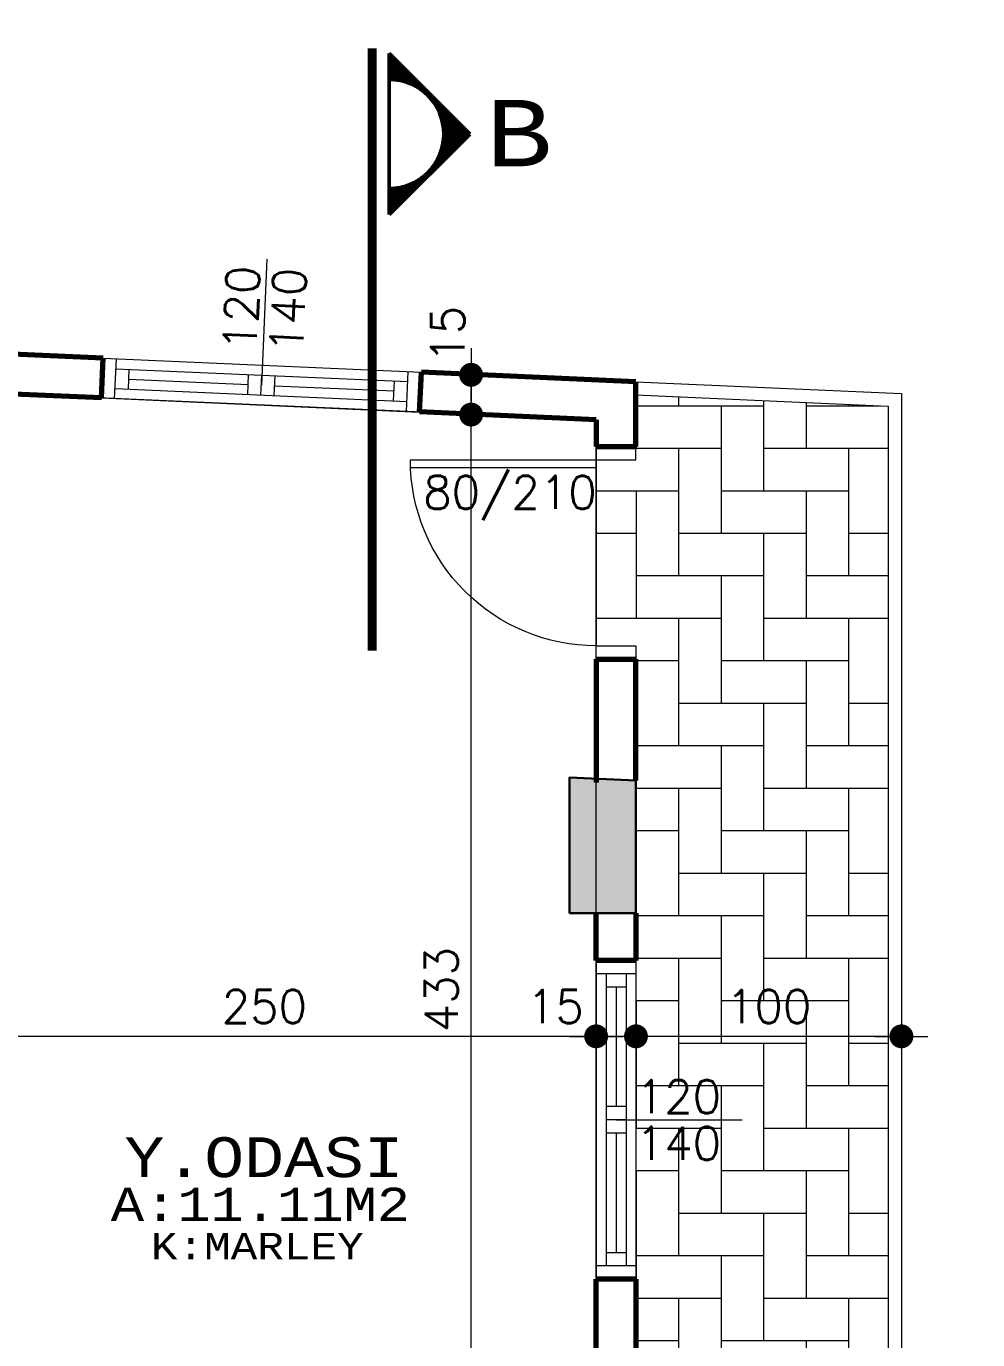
# Model space of a CAD drawing. Header units: millimetres. Extents: x 35860 to 71103, y -11298 to -8385.
# Drawn here: x 47721.4 to 48079.8, y -9583.7 to -9089.1 of the extents above; entities that cross this region are included whole.
import ezdxf
from ezdxf.enums import TextEntityAlignment as Align

# ---------------------------------------------------------------- set-up
doc = ezdxf.new("R2010")
doc.units = ezdxf.units.MM
doc.header["$MEASUREMENT"] = 0
doc.layers.get('0').update_dxf_attribs({"lineweight": 15})
doc.layers.get('Defpoints').update_dxf_attribs({"lineweight": 20})
for name, color, linetype, lineweight in [('02', 2, 'Continuous', 20), ('03_Yazı', 1, 'Continuous', 30), ('05', 4, 'Continuous', 50), ('07', 3, 'Continuous', 70), ('Aks&Tefriş', 5, 'Continuous', 20), ('Kolon', 6, 'Continuous', 30), ('Merd&Balkon', 40, 'Continuous', 20), ('Ölçü', 140, 'Continuous', 20)]:
    doc.layers.add(name, color=color, linetype=linetype, lineweight=lineweight)
doc.layers.add('Lay_X', color=45, linetype='Continuous', lineweight=13, plot=False)
doc.styles.add('0', font='txt.shx')
doc.styles.add('C', font='')
doc.styles.get('C').set_extended_font_data('Courier New Tur')
doc.dimstyles.new('2', dxfattribs={"dimtxt": 12.5, "dimasz": 1, "dimexe": 0, "dimexo": 0, "dimgap": 5, "dimtad": 1, "dimdec": 0, "dimlfac": -1, "dimzin": 12, "dimdsep": 46, "dimtxsty": '0', "dimblk": 'DOT', "dimcen": 2.5, "dimse1": 1, "dimse2": 1, "dimclrd": 256, "dimclrt": 1, "dimadec": 0, "dimazin": 0, "dimtfac": 1, "dimtdec": 0, "dimtmove": 0, "dimatfit": 0, "dimldrblk": 'DOT', "dimfxl": 1, "dimtolj": 1, "dimtzin": 0, "dimlwd": -1, "dimarcsym": 0})
doc.dimstyles.new('_VI80I', dxfattribs={"dimtxt": 15, "dimasz": 1, "dimexe": 0, "dimexo": 100, "dimgap": 5, "dimtad": 1, "dimdec": 0, "dimlfac": -1, "dimzin": 12, "dimdsep": 46, "dimtxsty": '0', "dimblk1": 'DOT80_2', "dimblk2": 'DOT80_1', "dimsah": 1, "dimcen": 2.5, "dimse1": 1, "dimse2": 1, "dimclrd": 256, "dimclrt": 1, "dimadec": 8, "dimazin": 0, "dimtfac": 1, "dimtdec": 0, "dimtmove": 0, "dimatfit": 0, "dimldrblk": 'DOT', "dimfxl": 1, "dimtolj": 1, "dimtzin": 0, "dimlwd": -1, "dimarcsym": 0})

# ---------------------------------------------------------------- blocks, each defined once
blk = doc.blocks.new('P_X_D_2_15-120')
at = {"layer": '02'}
for p, q in [((0, 55), (0, 7.5)), ((-60, 15), (60, 15)), ((-55, 0), (-55, 15)), ((55, 0), (55, 15)), ((-55, 11.25), (55, 11.25)), ((-50, 3.75), (-50, 11.25)), ((-5, 3.75), (-5, 11.25)), ((0, 3.75), (0, 11.25)), ((5, 3.75), (5, 11.25)), ((50, 3.75), (50, 11.25)), ((-50, 7.5), (-5, 7.5)), ((5, 7.5), (50, 7.5)), ((-60, 0), (60, 0)), ((-55, 3.75), (55, 3.75))]:
    blk.add_line(p, q, dxfattribs=at)
at = {"layer": '07'}
for p, q in [((-60, 0), (-60, 15)), ((60, 0), (60, 15))]:
    blk.add_line(p, q, dxfattribs=at)
at = {"layer": '03_Yazı', "style": '0', "flags": 8}
for tag, p in [('120', (-2.5, 20)), ('140', (15.09, 20))]:
    blk.add_attdef(tag, p, '', height=12.5, rotation=90, dxfattribs=at)
blk = doc.blocks.new('K_X_D_4_15-80')
at = {"layer": '02'}
blk.add_line((15, 0), (18, 0), dxfattribs=at)
blk.add_lwpolyline([(18, 0), (18, 70), (15, 70), (15, 0), (85, 0, 0.414214), (15, 70)], format="xyb", dxfattribs=at)
for points in [[(10, 0), (15, 0), (15, -15), (10, -15)], [(90, 0), (85, 0), (85, -15), (90, -15)]]:
    blk.add_lwpolyline(points, dxfattribs=at)
at = {"layer": '07'}
for p, q in [((10, 0), (10, -15)), ((90, 0), (90, -15))]:
    blk.add_line(p, q, dxfattribs=at)
at = {"layer": '03_Yazı', "style": '0', "flags": 8}
blk.add_attdef('80/210', (33.5, 2.64), '', height=12.5, rotation=90, dxfattribs=at)
blk = doc.blocks.new('P_X_D_1_15-120')
at = {"layer": '02'}
for p, q in [((-60, 0), (60, 0)), ((-55, -15), (-55, 0)), ((55, -15), (55, 0)), ((-55, -3.75), (55, -3.75)), ((-50, -11.25), (-50, -3.75)), ((-5, -11.25), (-5, -3.75)), ((0, -11.25), (0, -3.75)), ((5, -11.25), (5, -3.75)), ((50, -11.25), (50, -3.75)), ((-50, -7.5), (-5, -7.5)), ((0, -7.5), (0, -55)), ((5, -7.5), (50, -7.5)), ((-55, -11.25), (55, -11.25)), ((-60, -15), (60, -15))]:
    blk.add_line(p, q, dxfattribs=at)
at = {"layer": '07'}
for p, q in [((-60, -15), (-60, 0)), ((60, -15), (60, 0))]:
    blk.add_line(p, q, dxfattribs=at)
at = {"layer": '03_Yazı', "style": '0', "flags": 8}
for tag, p in [('120', (-2.5, -20)), ('140', (15.09, -20))]:
    blk.add_attdef(tag, text='', height=12.5, rotation=90, dxfattribs=at).set_placement(p, align=Align.RIGHT)
blk = doc.blocks.new('DOT')
at = {"color": 0}
blk.add_line((-10, 0), (10, 0), dxfattribs=at)
at = {"color": 0, "const_width": 4.5}
blk.add_lwpolyline([(-2.25, 0, 1), (2.25, 0, 1)], format="xyb", close=True, dxfattribs=at)
blk = doc.blocks.new('*D611')
at = {"layer": 'Defpoints', "color": 0, "transparency": 16777216}
for p in [(48051.06, -9223.42), (47951.06, -9413.08), (47951.06, -9469.45)]:
    blk.add_point(p, dxfattribs=at)
at = {"layer": 'Ölçü', "transparency": 16777216}
blk.add_line((48050.06, -9469.45), (47952.06, -9469.45), dxfattribs=at)
at = {"layer": 'Ölçü', "transparency": 16777216, "rotation": 180}
blk.add_blockref('DOT', (47951.06, -9469.45), dxfattribs=at)
at = {"layer": 'Ölçü', "transparency": 16777216}
blk.add_blockref('DOT', (48051.06, -9469.45), dxfattribs=at)
at = {"layer": 'Ölçü', "color": 1, "transparency": 16777216, "insert": (48001.06, -9458.2), "char_height": 12.5, "attachment_point": 5, "style": '0'}
blk.add_mtext('\\A1;100', dxfattribs=at)
blk = doc.blocks.new('*D612')
at = {"layer": 'Defpoints', "color": 0, "transparency": 16777216}
for p in [(47936.06, -9413.08), (47951.06, -9413.08), (47936.06, -9469.45)]:
    blk.add_point(p, dxfattribs=at)
at = {"layer": 'Ölçü', "transparency": 16777216}
for p, q in [((47935.06, -9469.45), (47907.39, -9469.45)), ((47951.06, -9469.45), (47936.06, -9469.45)), ((47952.06, -9469.45), (47953.06, -9469.45))]:
    blk.add_line(p, q, dxfattribs=at)
blk.add_blockref('DOT', (47936.06, -9469.45), dxfattribs=at)
at = {"layer": 'Ölçü', "transparency": 16777216, "rotation": 180}
blk.add_blockref('DOT', (47951.06, -9469.45), dxfattribs=at)
at = {"layer": 'Ölçü', "color": 1, "transparency": 16777216, "insert": (47920.73, -9458.2), "char_height": 12.5, "attachment_point": 5, "style": '0'}
blk.add_mtext('\\A1;15', dxfattribs=at)
blk = doc.blocks.new('*D613')
at = {"layer": 'Defpoints', "color": 0, "transparency": 16777216}
for p in [(47686.06, -9389.45), (47936.06, -9413.08), (47686.06, -9469.45)]:
    blk.add_point(p, dxfattribs=at)
at = {"layer": 'Ölçü', "transparency": 16777216}
blk.add_line((47935.06, -9469.45), (47687.06, -9469.45), dxfattribs=at)
at = {"layer": 'Ölçü', "transparency": 16777216, "rotation": 180}
blk.add_blockref('DOT', (47686.06, -9469.45), dxfattribs=at)
at = {"layer": 'Ölçü', "transparency": 16777216}
blk.add_blockref('DOT', (47936.06, -9469.45), dxfattribs=at)
at = {"layer": 'Ölçü', "color": 1, "transparency": 16777216, "insert": (47811.06, -9458.2), "char_height": 12.5, "attachment_point": 5, "style": '0'}
blk.add_mtext('\\A1;250', dxfattribs=at)
blk = doc.blocks.new('DOT80_2')
at = {"color": 0}
blk.add_line((0, 0), (0, -80), dxfattribs=at)
blk.add_blockref('DOT', (0, 0))
blk = doc.blocks.new('DOT80_1')
at = {"color": 0}
blk.add_line((0, 0), (0, 80), dxfattribs=at)
blk.add_blockref('DOT', (0, 0))
blk = doc.blocks.new('*D675')
at = {"layer": 'Aks&Tefriş', "transparency": 16777216}
blk.add_line((47952.06, -8999.9), (48050.06, -8999.9), dxfattribs=at)
at = {"layer": 'Defpoints', "color": 0, "transparency": 16777216}
for p in [(48051.06, -8999.9), (48051.06, -9167.68), (47951.06, -9173.19)]:
    blk.add_point(p, dxfattribs=at)
at = {"layer": 'Aks&Tefriş', "transparency": 16777216, "rotation": 180}
blk.add_blockref('DOT80_2', (47951.06, -8999.9), dxfattribs=at)
at = {"layer": 'Aks&Tefriş', "transparency": 16777216}
blk.add_blockref('DOT80_1', (48051.06, -8999.9), dxfattribs=at)
at = {"layer": 'Aks&Tefriş', "color": 1, "transparency": 16777216, "insert": (48001.06, -8987.4), "char_height": 15, "attachment_point": 5, "style": '0'}
blk.add_mtext('\\A1;100', dxfattribs=at)
blk = doc.blocks.new('*D685')
at = {"layer": 'Defpoints', "color": 0, "transparency": 16777216}
for p in [(47888.96, -9235.34), (47891.87, -9235.34), (47926.06, -9668.42)]:
    blk.add_point(p, dxfattribs=at)
at = {"layer": 'Ölçü', "transparency": 16777216}
blk.add_line((47888.96, -9667.42), (47888.96, -9236.34), dxfattribs=at)
for p, rotation in [((47888.96, -9235.34), 90), ((47888.96, -9668.42), 270)]:
    blk.add_blockref('DOT', p, dxfattribs=dict(at, rotation=rotation))
at = {"layer": 'Ölçü', "color": 1, "transparency": 16777216, "insert": (47877.71, -9451.88), "char_height": 12.5, "attachment_point": 5, "rotation": 90, "style": '0'}
blk.add_mtext('\\A1;433', dxfattribs=at)
blk = doc.blocks.new('*D686')
at = {"layer": 'Defpoints', "color": 0, "transparency": 16777216}
for p in [(47888.49, -9220.36), (47888.96, -9220.36), (47889.16, -9235.34)]:
    blk.add_point(p, dxfattribs=at)
at = {"layer": 'Ölçü', "transparency": 16777216}
for p, q in [((47888.96, -9219.36), (47888.96, -9218.36)), ((47888.96, -9235.34), (47888.96, -9220.36)), ((47888.96, -9236.34), (47888.96, -9237.34))]:
    blk.add_line(p, q, dxfattribs=at)
for p, rotation in [((47888.96, -9220.36), 270), ((47888.96, -9235.34), 90)]:
    blk.add_blockref('DOT', p, dxfattribs=dict(at, rotation=rotation))
at = {"layer": 'Ölçü', "color": 1, "transparency": 16777216, "insert": (47880.15, -9205.09), "char_height": 12.5, "attachment_point": 5, "rotation": 90, "style": '0'}
blk.add_mtext('\\A1;15', dxfattribs=at)
blk = doc.blocks.new('*D876')
at = {"layer": 'Aks&Tefriş', "transparency": 16777216}
blk.add_line((48228.66, -9702.42), (48228.66, -9561.92), dxfattribs=at)
at = {"layer": 'Defpoints', "color": 0, "transparency": 16777216}
for p in [(47951.06, -9560.92), (48228.66, -9560.92), (47951.06, -9703.42)]:
    blk.add_point(p, dxfattribs=at)
at = {"layer": 'Aks&Tefriş', "transparency": 16777216}
for name, p, rotation in [('DOT80_1', (48228.66, -9560.92), 90), ('DOT80_2', (48228.66, -9703.42), 270)]:
    blk.add_blockref(name, p, dxfattribs=dict(at, rotation=rotation))
at = {"layer": 'Aks&Tefriş', "color": 1, "transparency": 16777216, "insert": (48216.16, -9632.17), "char_height": 15, "attachment_point": 5, "rotation": 90, "style": '0'}
blk.add_mtext('\\A1;143', dxfattribs=at)
blk = doc.blocks.new('*D877')
at = {"layer": 'Aks&Tefriş', "transparency": 16777216}
blk.add_line((48228.66, -9559.92), (48228.66, -9441.92), dxfattribs=at)
at = {"layer": 'Defpoints', "color": 0, "transparency": 16777216}
for p in [(47951.06, -9440.92), (48228.66, -9440.92), (47951.06, -9560.92)]:
    blk.add_point(p, dxfattribs=at)
at = {"layer": 'Aks&Tefriş', "transparency": 16777216}
for name, p, rotation in [('DOT80_1', (48228.66, -9440.92), 90), ('DOT80_2', (48228.66, -9560.92), 270)]:
    blk.add_blockref(name, p, dxfattribs=dict(at, rotation=rotation))
at = {"layer": 'Aks&Tefriş', "color": 1, "transparency": 16777216, "insert": (48216.16, -9500.92), "char_height": 15, "attachment_point": 5, "rotation": 90, "style": '0'}
blk.add_mtext('\\A1;120', dxfattribs=at)
blk = doc.blocks.new('*D878')
at = {"layer": 'Aks&Tefriş', "transparency": 16777216}
blk.add_line((48228.66, -9439.92), (48228.66, -9328.38), dxfattribs=at)
at = {"layer": 'Defpoints', "color": 0, "transparency": 16777216}
for p in [(47951.06, -9327.38), (48228.66, -9327.38), (47951.06, -9440.92)]:
    blk.add_point(p, dxfattribs=at)
at = {"layer": 'Aks&Tefriş', "transparency": 16777216}
for name, p, rotation in [('DOT80_1', (48228.66, -9327.38), 90), ('DOT80_2', (48228.66, -9440.92), 270)]:
    blk.add_blockref(name, p, dxfattribs=dict(at, rotation=rotation))
at = {"layer": 'Aks&Tefriş', "color": 1, "transparency": 16777216, "insert": (48216.16, -9384.15), "char_height": 15, "attachment_point": 5, "rotation": 90, "style": '0'}
blk.add_mtext('\\A1;114', dxfattribs=at)
blk = doc.blocks.new('*D879')
at = {"layer": 'Aks&Tefriş', "transparency": 16777216}
blk.add_line((48228.66, -9326.38), (48228.66, -9248.38), dxfattribs=at)
at = {"layer": 'Defpoints', "color": 0, "transparency": 16777216}
for p in [(47951.06, -9247.38), (48228.66, -9247.38), (47951.06, -9327.38)]:
    blk.add_point(p, dxfattribs=at)
at = {"layer": 'Aks&Tefriş', "transparency": 16777216}
for name, p, rotation in [('DOT80_1', (48228.66, -9247.38), 90), ('DOT80_2', (48228.66, -9327.38), 270)]:
    blk.add_blockref(name, p, dxfattribs=dict(at, rotation=rotation))
at = {"layer": 'Aks&Tefriş', "color": 1, "transparency": 16777216, "insert": (48216.16, -9287.38), "char_height": 15, "attachment_point": 5, "rotation": 90, "style": '0'}
blk.add_mtext('\\A1;80', dxfattribs=at)
blk = doc.blocks.new('*D880')
at = {"layer": 'Aks&Tefriş', "transparency": 16777216}
blk.add_line((48228.66, -9246.38), (48228.66, -9223.94), dxfattribs=at)
at = {"layer": 'Defpoints', "color": 0, "transparency": 16777216}
for p in [(47951.06, -9222.94), (48228.66, -9222.94), (47951.06, -9247.38)]:
    blk.add_point(p, dxfattribs=at)
at = {"layer": 'Aks&Tefriş', "transparency": 16777216}
for name, p, rotation in [('DOT80_1', (48228.66, -9222.94), 90), ('DOT80_2', (48228.66, -9247.38), 270)]:
    blk.add_blockref(name, p, dxfattribs=dict(at, rotation=rotation))
at = {"layer": 'Aks&Tefriş', "color": 1, "transparency": 16777216, "insert": (48216.16, -9237.38), "char_height": 15, "attachment_point": 5, "rotation": 90, "style": '0'}
blk.add_mtext('\\A1;24', dxfattribs=at)
blk = doc.blocks.new('*D881')
at = {"layer": 'Aks&Tefriş', "transparency": 16777216}
blk.add_line((47950.06, -8999.9), (47871.21, -8999.9), dxfattribs=at)
at = {"layer": 'Defpoints', "color": 0, "transparency": 16777216}
for p in [(47870.21, -8999.9), (47951.06, -9173.19), (47870.21, -9219.37)]:
    blk.add_point(p, dxfattribs=at)
at = {"layer": 'Aks&Tefriş', "transparency": 16777216, "rotation": 180}
blk.add_blockref('DOT80_1', (47870.21, -8999.9), dxfattribs=at)
at = {"layer": 'Aks&Tefriş', "transparency": 16777216}
blk.add_blockref('DOT80_2', (47951.06, -8999.9), dxfattribs=at)
at = {"layer": 'Aks&Tefriş', "color": 1, "transparency": 16777216, "insert": (47910.63, -8987.4), "char_height": 15, "attachment_point": 5, "style": '0'}
blk.add_mtext('\\A1;81', dxfattribs=at)
blk = doc.blocks.new('*D882')
at = {"layer": 'Aks&Tefriş', "transparency": 16777216}
blk.add_line((47869.21, -8999.9), (47751.32, -8999.9), dxfattribs=at)
at = {"layer": 'Defpoints', "color": 0, "transparency": 16777216}
for p in [(47750.32, -8999.9), (47750.32, -9214.09), (47870.21, -9219.37)]:
    blk.add_point(p, dxfattribs=at)
at = {"layer": 'Aks&Tefriş', "transparency": 16777216, "rotation": 180}
blk.add_blockref('DOT80_1', (47750.32, -8999.9), dxfattribs=at)
at = {"layer": 'Aks&Tefriş', "transparency": 16777216}
blk.add_blockref('DOT80_2', (47870.21, -8999.9), dxfattribs=at)
at = {"layer": 'Aks&Tefriş', "color": 1, "transparency": 16777216, "insert": (47810.27, -8987.4), "char_height": 15, "attachment_point": 5, "style": '0'}
blk.add_mtext('\\A1;120', dxfattribs=at)
blk = doc.blocks.new('*D883')
at = {"layer": 'Aks&Tefriş', "transparency": 16777216}
blk.add_line((47749.32, -8999.9), (47677.06, -8999.9), dxfattribs=at)
at = {"layer": 'Defpoints', "color": 0, "transparency": 16777216}
for p in [(47676.06, -8999.9), (47676.06, -9210.82), (47750.32, -9214.09)]:
    blk.add_point(p, dxfattribs=at)
at = {"layer": 'Aks&Tefriş', "transparency": 16777216, "rotation": 180}
blk.add_blockref('DOT80_1', (47676.06, -8999.9), dxfattribs=at)
at = {"layer": 'Aks&Tefriş', "transparency": 16777216}
blk.add_blockref('DOT80_2', (47750.32, -8999.9), dxfattribs=at)
at = {"layer": 'Aks&Tefriş', "color": 1, "transparency": 16777216, "insert": (47713.19, -8987.4), "char_height": 15, "attachment_point": 5, "style": '0'}
blk.add_mtext('\\A1;74', dxfattribs=at)

msp = doc.modelspace()

# ---------------------------------------------------------------- hatches: boundary and pattern name
h = msp.add_hatch()
h.set_pattern_fill('SERAMIK9', color=256, scale=4, style=0, pattern_type=2)
h.set_pattern_definition([(0, (-2080.745, 0), (16, 16), [48, -16]), (90, (-2064.745, 0), (-16, -16), [48, -16])])
h.paths.add_polyline_path([(48046.06, -9232.13), (47951.06, -9227.94), (47951.06, -9247.38), (47951.06, -9252.38), (47936.06, -9252.38), (47936.06, -9322.38), (47951.06, -9322.38), (47951.06, -9327.38), (47951.06, -9373.08), (47951.06, -9423.08), (47951.06, -9440.92), (47951.06, -9560.92), (47951.06, -9628.42), (47951.06, -9678.42), (47951.06, -9703.42), (47951.06, -9753.42), (47951.06, -9824.67), (47951.06, -9874.67), (47951.06, -9983.42), (47951.06, -9990.92), (48041.06, -9990.92), (48041.06, -9940.92), (48046.06, -9940.92)])
h.paths.add_polyline_path([(47952.94, -9519.14), (47986.27, -9519.14), (47986.27, -9500.39), (47952.94, -9500.39)], flags=24)
h.paths.add_polyline_path([(47952.94, -9501.55), (47986.27, -9501.55), (47986.27, -9482.8), (47952.94, -9482.8)], flags=24)
h.paths.add_polyline_path([(47985.44, -9448.82), (48016.69, -9448.82), (48016.69, -9467.57), (47985.44, -9467.57)], flags=24)
h.paths.add_polyline_path([(47985.44, -9690.17), (48016.69, -9690.17), (48016.69, -9708.92), (47985.44, -9708.92)], flags=24)
h.paths.add_polyline_path([(47969.61, -9725.77), (47990.8, -9725.77), (47990.8, -9710.77), (47969.61, -9710.77)], flags=24)
h.paths.add_polyline_path([(47969.61, -9739.54), (47990.8, -9739.54), (47990.8, -9724.54), (47969.61, -9724.54)], flags=24)
h.paths.add_polyline_path([(47969.61, -9846.92), (47990.8, -9846.92), (47990.8, -9831.92), (47969.61, -9831.92)], flags=24)
h.paths.add_polyline_path([(47969.61, -9860.69), (47990.8, -9860.69), (47990.8, -9845.69), (47969.61, -9845.69)], flags=24)
h.paths.add_polyline_path([(47946.39, -9638.21), (48048.81, -9638.21), (48048.81, -9614.55), (47946.39, -9614.55)], flags=9)
h = msp.add_hatch()
h.set_pattern_fill('ANSI33', color=256, scale=30, style=0)
h.paths.add_polyline_path([(47466.06, -9402.81), (47466.06, -9351.71), (47491.06, -9352.81), (47491.06, -9402.81)])
h.paths.add_polyline_path([(47951.06, -9983.42), (47891.06, -9983.42), (47891.06, -10013.42), (47951.06, -10013.42)])
h.paths.add_polyline_path([(47926.06, -9628.42), (47951.06, -9628.42), (47951.06, -9678.42), (47926.06, -9678.42)])
h.paths.add_polyline_path([(47491.06, -9638.42), (47491.06, -9678.42), (47466.06, -9678.42), (47466.06, -9638.42)])
h.paths.add_polyline_path([(47926.06, -10368.42), (47951.06, -10368.42), (47951.06, -10318.42), (47926.06, -10318.42)])
h.paths.add_polyline_path([(47491.06, -10368.42), (47491.06, -10318.42), (47466.06, -10318.42), (47466.06, -10368.42)])
h.paths.add_polyline_path([(47926.06, -9423.08), (47926.06, -9371.98), (47951.06, -9373.08), (47951.06, -9423.08)])
h.paths.add_polyline_path([(47661.06, -9360.3), (47686.06, -9361.4), (47686.06, -9411.4), (47661.06, -9411.4)])
h.paths.add_polyline_path([(47391.06, -10138.42), (47366.06, -10138.42), (47366.06, -10073.42), (47391.06, -10073.42)])
h.paths.add_polyline_path([(47391.06, -9923.42), (47391.06, -9858.42), (47366.06, -9858.42), (47366.06, -9923.42)])
h.paths.add_polyline_path([(47661.06, -9873.42), (47661.06, -9878.42), (47666.06, -9878.42), (47756.06, -9878.42), (47756.06, -9858.42), (47661.06, -9858.42)])
h.paths.add_polyline_path([(47661.06, -10133.42), (47661.06, -10118.42), (47756.06, -10118.42), (47756.06, -10138.42), (47661.06, -10138.42)])
h.paths.add_polyline_path([(47661.06, -10623.42), (47686.06, -10623.42), (47686.06, -10573.42), (47661.06, -10573.42)])
h.paths.add_polyline_path([(47491.06, -10623.42), (47491.06, -10573.42), (47466.06, -10573.42), (47466.06, -10623.42)])
h.paths.add_polyline_path([(47926.06, -10623.42), (47926.06, -10573.42), (47951.06, -10573.42), (47951.06, -10623.42)])
h.paths.add_polyline_path([(47051.06, -9384.52), (47051.06, -9333.42), (47076.06, -9334.52), (47076.06, -9384.52)])
h.paths.add_polyline_path([(47101.06, -9678.42), (47051.06, -9678.42), (47051.06, -9653.42), (47101.06, -9653.42)])
h.paths.add_polyline_path([(47091.06, -9893.42), (47051.06, -9893.42), (47051.06, -9923.42), (47091.06, -9923.42)])
h.paths.add_polyline_path([(47076.06, -10623.42), (47076.06, -10573.42), (47051.06, -10573.42), (47051.06, -10623.42)])
h.paths.add_polyline_path([(47101.06, -10318.42), (47051.06, -10318.42), (47051.06, -10343.42), (47101.06, -10343.42)])

# ---------------------------------------------------------------- linework, layer by layer
at = {"layer": '05', "ltscale": 3}
for p, q in [((47850.66, -9324.16), (47850.66, -9097.5)), ((47850.66, -9324.16), (47850.66, -9097.5)), ((47850.66, -9324.16), (47850.66, -9097.5)), ((47851.66, -9324.16), (47851.66, -9097.5)), ((47851.66, -9324.16), (47851.66, -9097.5)), ((47851.66, -9324.16), (47851.66, -9097.5)), ((47852.66, -9324.16), (47852.66, -9097.5)), ((47852.66, -9324.16), (47852.66, -9097.5)), ((47852.66, -9324.16), (47852.66, -9097.5))]:
    msp.add_line(p, q, dxfattribs=at)
at = {"layer": '05'}
for p, q in [((47858.09, -9099.36), (47858.09, -9160.04)), ((47888.44, -9129.7), (47858.09, -9099.36)), ((47858.09, -9099.36), (47858.09, -9160.04)), ((47888.44, -9129.7), (47858.09, -9099.36)), ((47858.09, -9099.36), (47858.09, -9160.04)), ((47888.44, -9129.7), (47858.09, -9099.36)), ((47858.09, -9099.79), (47858.31, -9099.58)), ((47858.09, -9099.79), (47858.31, -9099.58)), ((47858.09, -9099.79), (47858.31, -9099.58)), ((47858.09, -9100.4), (47858.62, -9099.88)), ((47858.09, -9100.4), (47858.62, -9099.88)), ((47858.09, -9100.4), (47858.62, -9099.88)), ((47858.09, -9101.01), (47858.92, -9100.18)), ((47858.09, -9101.01), (47858.92, -9100.18)), ((47858.09, -9101.01), (47858.92, -9100.18)), ((47858.09, -9101.61), (47859.22, -9100.48)), ((47858.09, -9101.61), (47859.22, -9100.48)), ((47858.09, -9101.61), (47859.22, -9100.48)), ((47858.09, -9102.22), (47859.52, -9100.79)), ((47858.09, -9102.22), (47859.52, -9100.79)), ((47858.09, -9102.22), (47859.52, -9100.79)), ((47858.09, -9102.82), (47859.83, -9101.09)), ((47858.09, -9102.82), (47859.83, -9101.09)), ((47858.09, -9102.82), (47859.83, -9101.09)), ((47858.09, -9103.43), (47860.13, -9101.39)), ((47858.09, -9103.43), (47860.13, -9101.39)), ((47858.09, -9103.43), (47860.13, -9101.39)), ((47858.09, -9104.03), (47860.43, -9101.69)), ((47858.09, -9104.03), (47860.43, -9101.69)), ((47858.09, -9104.03), (47860.43, -9101.69)), ((47858.09, -9104.64), (47860.73, -9102)), ((47858.09, -9104.64), (47860.73, -9102)), ((47858.09, -9104.64), (47860.73, -9102)), ((47858.09, -9105.24), (47861.04, -9102.3)), ((47858.09, -9105.24), (47861.04, -9102.3)), ((47858.09, -9105.24), (47861.04, -9102.3)), ((47858.09, -9105.85), (47861.34, -9102.6)), ((47858.09, -9105.85), (47861.34, -9102.6)), ((47858.09, -9105.85), (47861.34, -9102.6)), ((47858.09, -9106.45), (47861.64, -9102.9)), ((47858.09, -9106.45), (47861.64, -9102.9)), ((47858.09, -9106.45), (47861.64, -9102.9)), ((47858.09, -9107.06), (47861.95, -9103.21)), ((47858.09, -9107.06), (47861.95, -9103.21)), ((47858.09, -9107.06), (47861.95, -9103.21)), ((47858.09, -9107.66), (47862.25, -9103.51)), ((47858.09, -9107.66), (47862.25, -9103.51)), ((47858.09, -9107.66), (47862.25, -9103.51)), ((47858.09, -9108.27), (47862.55, -9103.81)), ((47858.09, -9108.27), (47862.55, -9103.81)), ((47858.09, -9108.27), (47862.55, -9103.81)), ((47858.09, -9108.87), (47862.85, -9104.11)), ((47858.09, -9108.87), (47862.85, -9104.11)), ((47858.09, -9108.87), (47862.85, -9104.11)), ((47858.41, -9109.16), (47863.16, -9104.42)), ((47858.41, -9109.16), (47863.16, -9104.42)), ((47858.41, -9109.16), (47863.16, -9104.42)), ((47859, -9109.18), (47863.46, -9104.72)), ((47859, -9109.18), (47863.46, -9104.72)), ((47859, -9109.18), (47863.46, -9104.72)), ((47859.57, -9109.21), (47863.76, -9105.02)), ((47859.57, -9109.21), (47863.76, -9105.02)), ((47859.57, -9109.21), (47863.76, -9105.02)), ((47860.12, -9109.26), (47864.06, -9105.32)), ((47860.12, -9109.26), (47864.06, -9105.32)), ((47860.12, -9109.26), (47864.06, -9105.32)), ((47860.67, -9109.32), (47864.37, -9105.63)), ((47860.67, -9109.32), (47864.37, -9105.63)), ((47860.67, -9109.32), (47864.37, -9105.63)), ((47861.2, -9109.4), (47864.67, -9105.93)), ((47861.2, -9109.4), (47864.67, -9105.93)), ((47861.2, -9109.4), (47864.67, -9105.93)), ((47861.72, -9109.48), (47864.97, -9106.23)), ((47861.72, -9109.48), (47864.97, -9106.23)), ((47861.72, -9109.48), (47864.97, -9106.23)), ((47862.23, -9109.58), (47865.27, -9106.53)), ((47862.23, -9109.58), (47865.27, -9106.53)), ((47862.23, -9109.58), (47865.27, -9106.53)), ((47862.72, -9109.69), (47865.58, -9106.84)), ((47862.72, -9109.69), (47865.58, -9106.84)), ((47862.72, -9109.69), (47865.58, -9106.84)), ((47863.21, -9109.81), (47865.88, -9107.14)), ((47863.21, -9109.81), (47865.88, -9107.14)), ((47863.21, -9109.81), (47865.88, -9107.14)), ((47863.69, -9109.94), (47866.18, -9107.44)), ((47863.69, -9109.94), (47866.18, -9107.44)), ((47863.69, -9109.94), (47866.18, -9107.44)), ((47864.15, -9110.07), (47866.48, -9107.74)), ((47864.15, -9110.07), (47866.48, -9107.74)), ((47864.15, -9110.07), (47866.48, -9107.74)), ((47864.61, -9110.22), (47866.79, -9108.05)), ((47864.61, -9110.22), (47866.79, -9108.05)), ((47864.61, -9110.22), (47866.79, -9108.05)), ((47865.06, -9110.38), (47867.09, -9108.35)), ((47865.06, -9110.38), (47867.09, -9108.35)), ((47865.06, -9110.38), (47867.09, -9108.35)), ((47865.5, -9110.54), (47867.39, -9108.65)), ((47865.5, -9110.54), (47867.39, -9108.65)), ((47865.5, -9110.54), (47867.39, -9108.65)), ((47865.93, -9110.72), (47867.69, -9108.95)), ((47865.93, -9110.72), (47867.69, -9108.95)), ((47865.93, -9110.72), (47867.69, -9108.95)), ((47866.36, -9110.9), (47868, -9109.26)), ((47866.36, -9110.9), (47868, -9109.26)), ((47866.36, -9110.9), (47868, -9109.26)), ((47866.77, -9111.08), (47868.3, -9109.56)), ((47866.77, -9111.08), (47868.3, -9109.56)), ((47866.77, -9111.08), (47868.3, -9109.56)), ((47867.18, -9111.28), (47868.6, -9109.86)), ((47867.18, -9111.28), (47868.6, -9109.86)), ((47867.18, -9111.28), (47868.6, -9109.86)), ((47867.58, -9111.48), (47868.9, -9110.16)), ((47867.58, -9111.48), (47868.9, -9110.16)), ((47867.58, -9111.48), (47868.9, -9110.16)), ((47867.98, -9111.7), (47869.21, -9110.47)), ((47867.98, -9111.7), (47869.21, -9110.47)), ((47867.98, -9111.7), (47869.21, -9110.47)), ((47868.36, -9111.91), (47869.51, -9110.77)), ((47868.36, -9111.91), (47869.51, -9110.77)), ((47868.36, -9111.91), (47869.51, -9110.77)), ((47868.74, -9112.14), (47869.81, -9111.07)), ((47868.74, -9112.14), (47869.81, -9111.07)), ((47868.74, -9112.14), (47869.81, -9111.07)), ((47869.12, -9112.37), (47870.11, -9111.37)), ((47869.12, -9112.37), (47870.11, -9111.37)), ((47869.12, -9112.37), (47870.11, -9111.37)), ((47869.48, -9112.61), (47870.42, -9111.68)), ((47869.48, -9112.61), (47870.42, -9111.68)), ((47869.48, -9112.61), (47870.42, -9111.68)), ((47869.84, -9112.85), (47870.72, -9111.98)), ((47869.84, -9112.85), (47870.72, -9111.98)), ((47869.84, -9112.85), (47870.72, -9111.98)), ((47870.2, -9113.11), (47871.02, -9112.28)), ((47870.2, -9113.11), (47871.02, -9112.28)), ((47870.2, -9113.11), (47871.02, -9112.28)), ((47870.54, -9113.36), (47871.32, -9112.58)), ((47870.54, -9113.36), (47871.32, -9112.58)), ((47870.54, -9113.36), (47871.32, -9112.58)), ((47870.88, -9113.63), (47871.63, -9112.89)), ((47870.88, -9113.63), (47871.63, -9112.89)), ((47870.88, -9113.63), (47871.63, -9112.89)), ((47871.22, -9113.9), (47871.93, -9113.19)), ((47871.22, -9113.9), (47871.93, -9113.19)), ((47871.22, -9113.9), (47871.93, -9113.19)), ((47871.55, -9114.18), (47872.23, -9113.49)), ((47871.55, -9114.18), (47872.23, -9113.49)), ((47871.55, -9114.18), (47872.23, -9113.49)), ((47871.87, -9114.46), (47872.53, -9113.79)), ((47871.87, -9114.46), (47872.53, -9113.79)), ((47871.87, -9114.46), (47872.53, -9113.79)), ((47872.18, -9114.75), (47872.84, -9114.1)), ((47872.18, -9114.75), (47872.84, -9114.1)), ((47872.18, -9114.75), (47872.84, -9114.1)), ((47872.49, -9115.05), (47873.14, -9114.4)), ((47872.49, -9115.05), (47873.14, -9114.4)), ((47872.49, -9115.05), (47873.14, -9114.4)), ((47872.79, -9115.35), (47873.44, -9114.7)), ((47872.79, -9115.35), (47873.44, -9114.7)), ((47872.79, -9115.35), (47873.44, -9114.7)), ((47873.09, -9115.66), (47873.74, -9115)), ((47873.09, -9115.66), (47873.74, -9115)), ((47873.09, -9115.66), (47873.74, -9115)), ((47873.38, -9115.98), (47874.05, -9115.31)), ((47873.38, -9115.98), (47874.05, -9115.31)), ((47873.38, -9115.98), (47874.05, -9115.31)), ((47873.66, -9116.3), (47874.35, -9115.61)), ((47873.66, -9116.3), (47874.35, -9115.61)), ((47873.66, -9116.3), (47874.35, -9115.61)), ((47873.94, -9116.63), (47874.65, -9115.91)), ((47873.94, -9116.63), (47874.65, -9115.91)), ((47873.94, -9116.63), (47874.65, -9115.91)), ((47874.21, -9116.96), (47874.95, -9116.22)), ((47874.21, -9116.96), (47874.95, -9116.22)), ((47874.21, -9116.96), (47874.95, -9116.22)), ((47874.47, -9117.3), (47875.26, -9116.52)), ((47874.47, -9117.3), (47875.26, -9116.52)), ((47874.47, -9117.3), (47875.26, -9116.52)), ((47874.73, -9117.65), (47875.56, -9116.82)), ((47874.73, -9117.65), (47875.56, -9116.82)), ((47874.73, -9117.65), (47875.56, -9116.82)), ((47874.98, -9118.01), (47875.86, -9117.12)), ((47874.98, -9118.01), (47875.86, -9117.12)), ((47874.98, -9118.01), (47875.86, -9117.12)), ((47875.22, -9118.37), (47876.16, -9117.43)), ((47875.22, -9118.37), (47876.16, -9117.43)), ((47875.22, -9118.37), (47876.16, -9117.43)), ((47875.46, -9118.73), (47876.47, -9117.73)), ((47875.46, -9118.73), (47876.47, -9117.73)), ((47875.46, -9118.73), (47876.47, -9117.73)), ((47875.69, -9119.11), (47876.77, -9118.03)), ((47875.69, -9119.11), (47876.77, -9118.03)), ((47875.69, -9119.11), (47876.77, -9118.03)), ((47875.92, -9119.49), (47877.07, -9118.33)), ((47875.92, -9119.49), (47877.07, -9118.33)), ((47875.92, -9119.49), (47877.07, -9118.33)), ((47876.13, -9119.88), (47877.38, -9118.64)), ((47876.13, -9119.88), (47877.38, -9118.64)), ((47876.13, -9119.88), (47877.38, -9118.64)), ((47876.34, -9120.27), (47877.68, -9118.94)), ((47876.34, -9120.27), (47877.68, -9118.94)), ((47876.34, -9120.27), (47877.68, -9118.94)), ((47876.54, -9120.68), (47877.98, -9119.24)), ((47876.54, -9120.68), (47877.98, -9119.24)), ((47876.54, -9120.68), (47877.98, -9119.24)), ((47876.74, -9121.09), (47878.28, -9119.54)), ((47876.74, -9121.09), (47878.28, -9119.54)), ((47876.74, -9121.09), (47878.28, -9119.54)), ((47876.93, -9121.5), (47878.59, -9119.85)), ((47876.93, -9121.5), (47878.59, -9119.85)), ((47876.93, -9121.5), (47878.59, -9119.85)), ((47877.11, -9121.93), (47878.89, -9120.15)), ((47877.11, -9121.93), (47878.89, -9120.15)), ((47877.11, -9121.93), (47878.89, -9120.15)), ((47877.28, -9122.36), (47879.19, -9120.45)), ((47877.28, -9122.36), (47879.19, -9120.45)), ((47877.28, -9122.36), (47879.19, -9120.45)), ((47877.44, -9122.81), (47879.49, -9120.75)), ((47877.44, -9122.81), (47879.49, -9120.75)), ((47877.44, -9122.81), (47879.49, -9120.75)), ((47877.6, -9123.26), (47879.8, -9121.06)), ((47877.6, -9123.26), (47879.8, -9121.06)), ((47877.6, -9123.26), (47879.8, -9121.06)), ((47877.74, -9123.72), (47880.1, -9121.36)), ((47877.74, -9123.72), (47880.1, -9121.36)), ((47877.74, -9123.72), (47880.1, -9121.36)), ((47877.88, -9124.18), (47880.4, -9121.66)), ((47877.88, -9124.18), (47880.4, -9121.66)), ((47877.88, -9124.18), (47880.4, -9121.66)), ((47878, -9124.66), (47880.7, -9121.96)), ((47878, -9124.66), (47880.7, -9121.96)), ((47878, -9124.66), (47880.7, -9121.96)), ((47878.12, -9125.15), (47881.01, -9122.27)), ((47878.12, -9125.15), (47881.01, -9122.27)), ((47878.12, -9125.15), (47881.01, -9122.27)), ((47878.23, -9125.65), (47881.31, -9122.57)), ((47878.23, -9125.65), (47881.31, -9122.57)), ((47878.23, -9125.65), (47881.31, -9122.57)), ((47878.32, -9126.16), (47881.61, -9122.87)), ((47878.32, -9126.16), (47881.61, -9122.87)), ((47878.32, -9126.16), (47881.61, -9122.87)), ((47878.41, -9126.68), (47881.91, -9123.17)), ((47878.41, -9126.68), (47881.91, -9123.17)), ((47878.41, -9126.68), (47881.91, -9123.17)), ((47878.48, -9127.21), (47882.22, -9123.48)), ((47878.48, -9127.21), (47882.22, -9123.48)), ((47878.48, -9127.21), (47882.22, -9123.48)), ((47878.54, -9127.76), (47882.52, -9123.78)), ((47878.54, -9127.76), (47882.52, -9123.78)), ((47878.54, -9127.76), (47882.52, -9123.78)), ((47878.59, -9128.32), (47882.82, -9124.08)), ((47878.59, -9128.32), (47882.82, -9124.08)), ((47878.59, -9128.32), (47882.82, -9124.08)), ((47878.62, -9128.89), (47883.12, -9124.38)), ((47878.62, -9128.89), (47883.12, -9124.38)), ((47878.62, -9128.89), (47883.12, -9124.38)), ((47878.63, -9129.48), (47883.43, -9124.69)), ((47878.63, -9129.48), (47883.43, -9124.69)), ((47878.63, -9129.48), (47883.43, -9124.69)), ((47858.09, -9159.09), (47887.96, -9129.22)), ((47858.09, -9159.09), (47887.96, -9129.22)), ((47858.09, -9159.09), (47887.96, -9129.22)), ((47858.09, -9159.7), (47888.27, -9129.53)), ((47858.09, -9159.7), (47888.27, -9129.53)), ((47858.09, -9159.7), (47888.27, -9129.53)), ((47858.09, -9160.04), (47888.44, -9129.7)), ((47858.09, -9160.04), (47888.44, -9129.7)), ((47858.09, -9160.04), (47888.44, -9129.7)), ((47874.41, -9142.18), (47887.66, -9128.92)), ((47874.41, -9142.18), (47887.66, -9128.92)), ((47874.41, -9142.18), (47887.66, -9128.92)), ((47875.69, -9140.29), (47887.36, -9128.62)), ((47875.69, -9140.29), (47887.36, -9128.62)), ((47875.69, -9140.29), (47887.36, -9128.62)), ((47876.44, -9138.94), (47887.06, -9128.32)), ((47876.44, -9138.94), (47887.06, -9128.32)), ((47876.44, -9138.94), (47887.06, -9128.32)), ((47876.97, -9137.8), (47886.75, -9128.01)), ((47876.97, -9137.8), (47886.75, -9128.01)), ((47876.97, -9137.8), (47886.75, -9128.01)), ((47877.37, -9136.8), (47886.45, -9127.71)), ((47877.37, -9136.8), (47886.45, -9127.71)), ((47877.37, -9136.8), (47886.45, -9127.71)), ((47877.68, -9135.88), (47886.15, -9127.41)), ((47877.68, -9135.88), (47886.15, -9127.41)), ((47877.68, -9135.88), (47886.15, -9127.41)), ((47877.93, -9135.02), (47885.85, -9127.11)), ((47877.93, -9135.02), (47885.85, -9127.11)), ((47877.93, -9135.02), (47885.85, -9127.11)), ((47878.13, -9134.22), (47885.54, -9126.8)), ((47878.13, -9134.22), (47885.54, -9126.8)), ((47878.13, -9134.22), (47885.54, -9126.8)), ((47878.29, -9133.46), (47885.24, -9126.5)), ((47878.29, -9133.46), (47885.24, -9126.5)), ((47878.29, -9133.46), (47885.24, -9126.5)), ((47878.41, -9132.73), (47884.94, -9126.2)), ((47878.41, -9132.73), (47884.94, -9126.2)), ((47878.41, -9132.73), (47884.94, -9126.2)), ((47878.5, -9132.03), (47884.64, -9125.9)), ((47878.5, -9132.03), (47884.64, -9125.9)), ((47878.5, -9132.03), (47884.64, -9125.9)), ((47878.56, -9131.36), (47884.33, -9125.59)), ((47878.56, -9131.36), (47884.33, -9125.59)), ((47878.56, -9131.36), (47884.33, -9125.59)), ((47878.61, -9130.72), (47884.03, -9125.29)), ((47878.61, -9130.72), (47884.03, -9125.29)), ((47878.61, -9130.72), (47884.03, -9125.29)), ((47878.63, -9130.09), (47883.73, -9124.99)), ((47878.63, -9130.09), (47883.73, -9124.99)), ((47878.63, -9130.09), (47883.73, -9124.99)), ((47858.09, -9158.49), (47870.57, -9146.01)), ((47858.09, -9158.49), (47870.57, -9146.01)), ((47858.09, -9158.49), (47870.57, -9146.01)), ((47858.09, -9157.88), (47868.68, -9147.3)), ((47858.09, -9157.88), (47868.68, -9147.3)), ((47858.09, -9157.88), (47868.68, -9147.3)), ((47858.09, -9157.28), (47867.33, -9148.04)), ((47858.09, -9157.28), (47867.33, -9148.04)), ((47858.09, -9157.28), (47867.33, -9148.04)), ((47858.09, -9156.67), (47866.2, -9148.57)), ((47858.09, -9156.67), (47866.2, -9148.57)), ((47858.09, -9156.67), (47866.2, -9148.57)), ((47858.09, -9156.07), (47865.19, -9148.97)), ((47858.09, -9156.07), (47865.19, -9148.97)), ((47858.09, -9156.07), (47865.19, -9148.97)), ((47858.09, -9155.46), (47864.27, -9149.28)), ((47858.09, -9155.46), (47864.27, -9149.28)), ((47858.09, -9155.46), (47864.27, -9149.28)), ((47858.09, -9154.86), (47863.42, -9149.53)), ((47858.09, -9154.86), (47863.42, -9149.53)), ((47858.09, -9154.86), (47863.42, -9149.53)), ((47858.09, -9154.25), (47862.62, -9149.73)), ((47858.09, -9154.25), (47862.62, -9149.73)), ((47858.09, -9154.25), (47862.62, -9149.73)), ((47858.09, -9153.65), (47861.85, -9149.89)), ((47858.09, -9153.65), (47861.85, -9149.89)), ((47858.09, -9153.65), (47861.85, -9149.89)), ((47858.09, -9153.04), (47861.13, -9150.01)), ((47858.09, -9153.04), (47861.13, -9150.01)), ((47858.09, -9153.04), (47861.13, -9150.01)), ((47858.09, -9152.44), (47860.43, -9150.1)), ((47858.09, -9152.44), (47860.43, -9150.1)), ((47858.09, -9152.44), (47860.43, -9150.1)), ((47858.09, -9151.83), (47859.76, -9150.17)), ((47858.09, -9151.83), (47859.76, -9150.17)), ((47858.09, -9151.83), (47859.76, -9150.17)), ((47858.09, -9151.23), (47859.11, -9150.21)), ((47858.09, -9151.23), (47859.11, -9150.21)), ((47858.09, -9151.23), (47859.11, -9150.21)), ((47858.09, -9150.62), (47858.49, -9150.23)), ((47858.09, -9150.62), (47858.49, -9150.23)), ((47858.09, -9150.62), (47858.49, -9150.23))]:
    msp.add_line(p, q, dxfattribs=at)
msp.add_arc((47858.09, -9129.7), 20.54, 270, 90, dxfattribs=at)
msp.add_arc((47858.09, -9129.7), 20.54, 270, 90, dxfattribs=at)
msp.add_arc((47858.09, -9129.7), 20.54, 270, 90, dxfattribs=at)
at = {"layer": '07'}
for p, q in [((47750.32, -9214.09), (47676.06, -9210.82)), ((47951.06, -9222.94), (47870.21, -9219.37)), ((47951.06, -9247.38), (47951.06, -9222.94)), ((47749.66, -9229.08), (47686.06, -9226.27)), ((47936.06, -9237.29), (47869.55, -9234.36)), ((47936.06, -9237.29), (47936.06, -9247.38)), ((47936.06, -9327.38), (47936.06, -9373.91)), ((47951.06, -9373.08), (47951.06, -9327.38)), ((47936.06, -9440.92), (47936.06, -9423.08)), ((47951.06, -9423.08), (47951.06, -9440.92)), ((47936.06, -9628.42), (47936.06, -9560.92)), ((47951.06, -9560.92), (47951.06, -9628.42))]:
    msp.add_line(p, q, dxfattribs=at)
at = {"layer": 'Kolon'}
msp.add_lwpolyline([(47926.06, -9423.08), (47926.06, -9371.98), (47951.06, -9373.08), (47951.06, -9423.08), (47951.06, -9423.08)], close=True, dxfattribs=at)
at = {"layer": 'Lay_X'}
msp.add_lwpolyline([(47686.06, -9226.27), (47686.06, -9668.42), (47936.06, -9668.42), (47936.06, -9237.29)], close=True, dxfattribs=at)
at = {"layer": 'Merd&Balkon'}
for p, q in [((47951.06, -9222.94), (48051.06, -9227.34)), ((47951.06, -9227.94), (48046.06, -9232.13)), ((48051.06, -9227.34), (48051.06, -9940.92)), ((48046.06, -9232.13), (48046.06, -9940.92))]:
    msp.add_line(p, q, dxfattribs=at)

# ---------------------------------------------------------------- block references
at = {"layer": '02', "rotation": 357.4768581265439}
msp.add_blockref('P_X_D_2_15-120', (47809.61, -9231.72), dxfattribs=at).add_auto_attribs({'120': '120', '140': '140'})
at = {"layer": '02'}
ref = msp.add_blockref('K_X_D_4_15-80', (47936.06, -9237.38), dxfattribs=dict(at, xscale=-1, rotation=90))
ref.add_attrib('80/210', '80/210', (47870.92, -9270.88), dxfattribs={"layer": '03_Yazı', "height": 12.5, "style": '0', "flags": 8})
ref = msp.add_blockref('P_X_D_1_15-120', (47936.06, -9500.92), dxfattribs=dict(at, xscale=-1, rotation=90))
ref.add_attrib('120', '120', dxfattribs={"layer": '03_Yazı', "height": 12.5, "style": '0', "flags": 8}).set_placement((47983.14, -9498.42), align=Align.RIGHT)
ref.add_attrib('140', '140', dxfattribs={"layer": '03_Yazı', "height": 12.5, "style": '0', "flags": 8}).set_placement((47983.14, -9516.01), align=Align.RIGHT)

# ---------------------------------------------------------------- texts
at = {"layer": '03_Yazı', "style": 'C'}
msp.add_text('B', height=25, dxfattribs=at).set_placement((47894.5, -9141.84))
at = {"layer": '03_Yazı', "style": 'C', "flags": 12}
for tag, text, height, p in [('Y.ODASI', 'Y.ODASI', 15, (47810.97, -9514.96)), ('K:MARLEY', 'K:MARLEY', 10, (47808.4, -9548.45))]:
    msp.add_attdef(tag, text=text, height=height, dxfattribs=at).set_placement(p, align=Align.MIDDLE_CENTER)
at = {"layer": '03_Yazı', "style": 'C'}
msp.add_attdef('A:11.11M2', text='A:10.00m2', height=12.5, dxfattribs=at).set_placement((47809.59, -9532.7), align=Align.MIDDLE_CENTER)

# ---------------------------------------------------------------- dimensions: what is measured, and where the dimension line sits
at = {"layer": 'Aks&Tefriş'}
dim = msp.add_linear_dim(base=(48051.06, -8999.9), p1=(47951.06, -9173.19), p2=(48051.06, -9167.68), angle=180, dimstyle='_VI80I', dxfattribs=at)
dim.commit()
dim.dimension.update_dxf_attribs({"geometry": '*D675', "text_midpoint": (48001.06, -8987.4)})
for base, p1, p2, angle, picture, middle in [((47676.06, -8999.9), (47750.32, -9214.09), (47676.06, -9210.82), 180, '*D883', (47713.19, -8987.4)), ((47750.32, -8999.9), (47870.21, -9219.37), (47750.32, -9214.09), 180, '*D882', (47810.27, -8987.4)), ((47870.21, -8999.9), (47951.06, -9173.19), (47870.21, -9219.37), 180, '*D881', (47910.63, -8987.4)), ((48228.66, -9247.38), (47951.06, -9327.38), (47951.06, -9247.38), 90, '*D879', (48216.16, -9287.38)), ((48228.66, -9327.38), (47951.06, -9440.92), (47951.06, -9327.38), 90, '*D878', (48216.16, -9384.15)), ((48228.66, -9440.92), (47951.06, -9560.92), (47951.06, -9440.92), 90, '*D877', (48216.16, -9500.92)), ((48228.66131897, -9560.92189481), (47951.06009006, -9703.42189481), (47951.06009006, -9560.92189481), 90, '*D876', (48216.16131897, -9632.17189481))]:
    dim = msp.add_linear_dim(base=base, p1=p1, p2=p2, angle=angle, dimstyle='_VI80I', override={"dimtmove": 1}, dxfattribs=at)
    dim.commit()
    dim.dimension.update_dxf_attribs({"geometry": picture, "text_midpoint": middle})
dim = msp.add_linear_dim(base=(48228.66, -9222.94), p1=(47951.06, -9247.38), p2=(47951.06, -9222.94), angle=90, dimstyle='_VI80I', override={"dimtmove": 1}, dxfattribs=at)
dim.commit()
dim.dimension.update_dxf_attribs({"geometry": '*D880', "text_midpoint": (48228.66, -9237.38), "dimtype": 160})
at = {"layer": 'Ölçü'}
dim = msp.add_linear_dim(base=(47888.96, -9220.36), p1=(47889.16, -9235.34), p2=(47888.49, -9220.36), angle=90, dimstyle='2', override={"dimtmove": 1}, dxfattribs=at)
dim.commit()
dim.dimension.update_dxf_attribs({"geometry": '*D686', "text_midpoint": (47891.4, -9205.09), "dimtype": 160})
for base, p1, p2, picture, middle in [((47951.06, -9469.45), (48051.06, -9223.42), (47951.06, -9413.08), '*D611', (48001.06, -9458.2)), ((47686.06, -9469.45), (47936.06, -9413.08), (47686.06, -9389.45), '*D613', (47811.06, -9458.2)), ((47936.06, -9469.45), (47951.06, -9413.08), (47936.06, -9413.08), '*D612', (47920.73, -9458.2))]:
    dim = msp.add_linear_dim(base=base, p1=p1, p2=p2, angle=180, dimstyle='2', dxfattribs=at)
    dim.commit()
    dim.dimension.update_dxf_attribs({"geometry": picture, "text_midpoint": middle})
dim = msp.add_linear_dim(base=(47888.96, -9235.34), p1=(47926.06, -9668.42), p2=(47891.87, -9235.34), angle=90, dimstyle='2', override={"dimtmove": 1}, dxfattribs=at)
dim.commit()
dim.dimension.update_dxf_attribs({"geometry": '*D685', "text_midpoint": (47877.71, -9451.88)})

doc.saveas('drawing.dxf')
